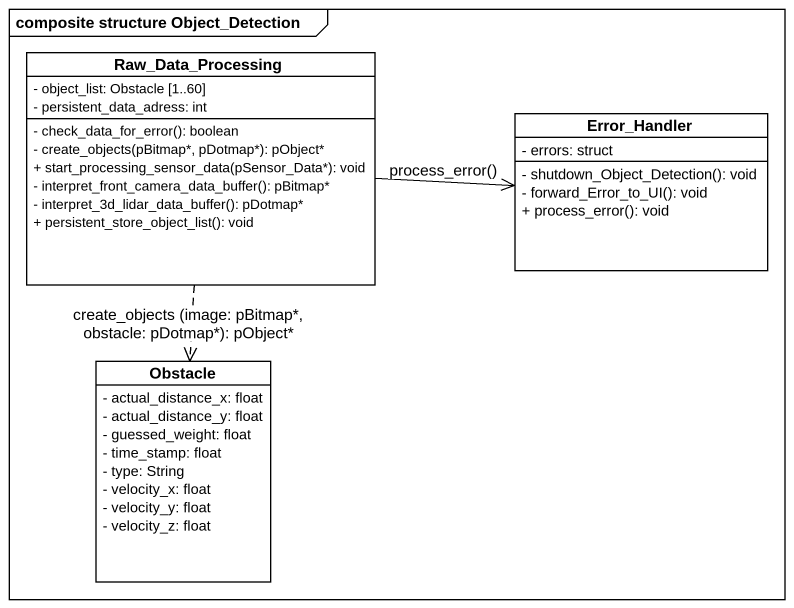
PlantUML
@startuml
mainframe composite structure Object_Detection
hide circle
hide empty members
skinparam classAttributeIconSize 0
class Raw_Data_Processing {
  - object_list: Obstacle [1..60]
  - persistent_data_adress: int
  - check_data_for_error(): boolean
  - create_objects(pBitmap*, pDotmap*): pObject*
  + start_processing_sensor_data(pSensor_Data*): void
  - interpret_front_camera_data_buffer(): pBitmap*
  - interpret_3d_lidar_data_buffer(): pDotmap*
  + persistent_store_object_list(): void
}
class Error_Handler {
  - errors: struct
  - shutdown_Object_Detection(): void
  - forward_Error_to_UI(): void
  + process_error(): void
}
class Obstacle {
  - actual_distance_x: float
  - actual_distance_y: float
  - guessed_weight: float
  - time_stamp: float
  - type: String
  - velocity_x: float
  - velocity_y: float
  - velocity_z: float
}
Raw_Data_Processing -right-> Error_Handler : process_error()
Raw_Data_Processing ..> Obstacle : create_objects (image: pBitmap*, obstacle: pDotmap*): pObject*
@enduml
